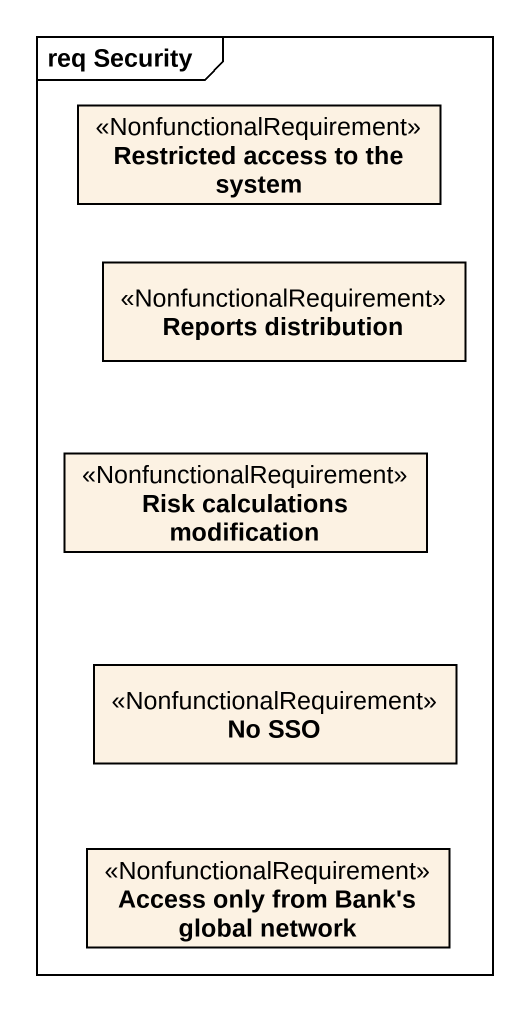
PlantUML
@startuml
mainframe req Security
hide circle
hide empty members
class "Restricted access to the system" as Restricted_access_to_the <<NonfunctionalRequirement>>
class "Reports distribution" as Reports_distribution <<NonfunctionalRequirement>>
class "Risk calculations modification" as Risk_calculations <<NonfunctionalRequirement>>
class "No SSO" as No_SSO <<NonfunctionalRequirement>>
class "Access only from Bank's global network" as Access_only_from_Bank_s <<NonfunctionalRequirement>>
@enduml
